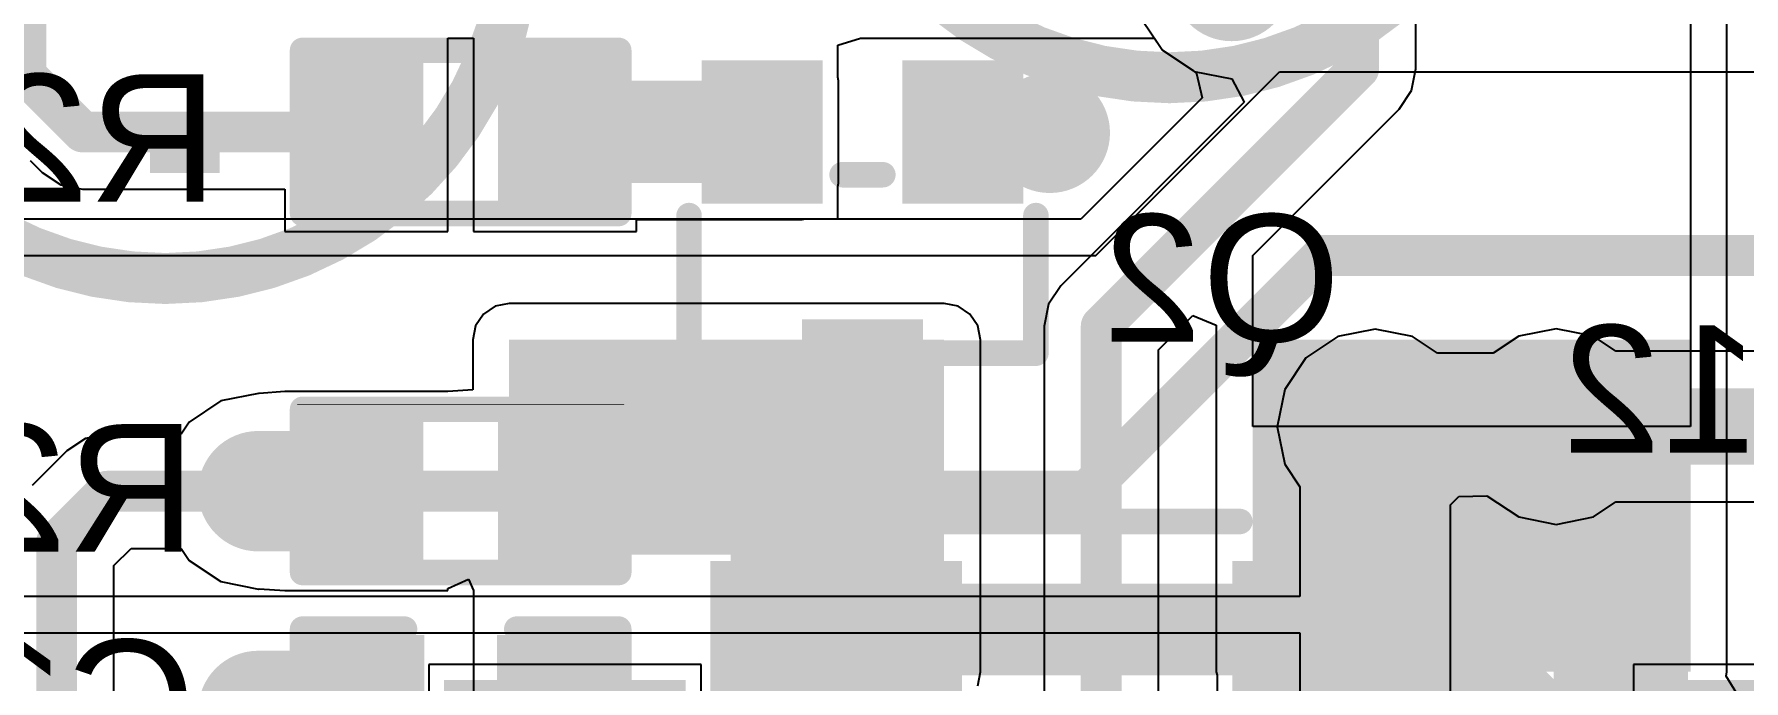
# Model space of a CAD drawing. Header units: inches. Extents: x -27 to 89, y -7 to 71.
# Drawn here: x -1.15 to 7.36, y 11.25 to 14.47 of the extents above; entities that cross this region are included whole.
import ezdxf

# ---------------------------------------------------------------- set-up
doc = ezdxf.new("R2010")
doc.units = ezdxf.units.IN
for name, color, linetype in [('Bottom Layer', 5, 'Continuous'), ('Bottom Overlay', 54, 'Continuous'), ('Bottom Paste', 16, 'Continuous'), ('Bottom Solder', 6, 'Continuous'), ('Dimensions', 6, 'Continuous'), ('Top Layer', 1, 'Continuous'), ('Top Overlay', 2, 'Continuous'), ('Top Paste', 8, 'Continuous'), ('Top Solder', 216, 'Continuous'), ('Via Holes', 16, 'Continuous')]:
    doc.layers.add(name, color=color, linetype=linetype)
doc.styles.add('Arial', font='', dxfattribs={"height": 0.2})
doc.styles.get('Arial').set_extended_font_data('Arial')

# ---------------------------------------------------------------- blocks, each defined once
blk = doc.blocks.new('R___0402_B_15')
at = {"layer": 'Bottom Layer'}
for points in [[(-0.2413, 0.3175), (-0.2413, -0.3175), (-0.6985, -0.3175), (-0.6985, 0.3175)], [(0.6985, 0.3175), (0.6985, -0.3175), (0.2413, -0.3175), (0.2413, 0.3175)]]:
    blk.add_hatch(color=5, dxfattribs=at).paths.add_polyline_path(points)
at = {"layer": 'Bottom Paste'}
for points in [[(-0.2413, 0.3175), (-0.2413, -0.3175), (-0.6985, -0.3175), (-0.6985, 0.3175)], [(0.6985, 0.3175), (0.6985, -0.3175), (0.2413, -0.3175), (0.2413, 0.3175)]]:
    blk.add_hatch(color=16, dxfattribs=at).paths.add_polyline_path(points)
at = {"layer": 'Bottom Solder'}
for points in [[(-0.1863, 0.3725), (-0.1863, -0.3725), (-0.7535, -0.3725), (-0.7535, 0.3725)], [(0.7535, 0.3725), (0.7535, -0.3725), (0.1863, -0.3725), (0.1863, 0.3725)]]:
    blk.add_hatch(color=6, dxfattribs=at).paths.add_polyline_path(points)
at = {"layer": 'Bottom Overlay'}
for points in [[(0.7874, 0.4064, 0.127, 0.127, 0), (-0.7874, 0.4064, 0.127, 0.127, 0)], [(-0.7874, 0.4064, 0.127, 0.127, 0), (-0.7874, -0.4064, 0.127, 0.127, 0)], [(0.8128, 0.4318, 0.00323, 0.00323, 0), (-0.8128, 0.4318, 0.00323, 0.00323, 0)], [(0.7874, 0.4064, 0.127, 0.127, 0), (0.7874, -0.4064, 0.127, 0.127, 0)], [(0.7874, -0.4064, 0.127, 0.127, 0), (-0.7874, -0.4064, 0.127, 0.127, 0)]]:
    blk.add_lwpolyline(points, format="xyseb", dxfattribs=at)
for points in [[(-0.8191, 0.4064, 0.0635, 0.0635, 1), (-0.7556, 0.4064, 0.0635, 0.0635, 1)], [(-0.8191, 0.4064, 0.0635, 0.0635, 1), (-0.7556, 0.4064, 0.0635, 0.0635, 1)], [(-0.8136, 0.4318, 0.00161, 0.00161, 1), (-0.812, 0.4318, 0.00161, 0.00161, 1)], [(0.7556, 0.4064, 0.0635, 0.0635, 1), (0.8191, 0.4064, 0.0635, 0.0635, 1)], [(0.7556, 0.4064, 0.0635, 0.0635, 1), (0.8191, 0.4064, 0.0635, 0.0635, 1)], [(0.812, 0.4318, 0.00161, 0.00161, 1), (0.8136, 0.4318, 0.00161, 0.00161, 1)], [(-0.8191, -0.4064, 0.0635, 0.0635, 1), (-0.7556, -0.4064, 0.0635, 0.0635, 1)], [(-0.8191, -0.4064, 0.0635, 0.0635, 1), (-0.7556, -0.4064, 0.0635, 0.0635, 1)], [(0.7556, -0.4064, 0.0635, 0.0635, 1), (0.8191, -0.4064, 0.0635, 0.0635, 1)], [(0.7556, -0.4064, 0.0635, 0.0635, 1), (0.8191, -0.4064, 0.0635, 0.0635, 1)]]:
    blk.add_lwpolyline(points, format="xyseb", close=True, dxfattribs=at)
blk = doc.blocks.new('R___0402_B_16')
at = {"layer": 'Bottom Layer'}
for points in [[(-0.2413, 0.3175), (-0.2413, -0.3175), (-0.6985, -0.3175), (-0.6985, 0.3175)], [(0.6985, 0.3175), (0.6985, -0.3175), (0.2413, -0.3175), (0.2413, 0.3175)]]:
    blk.add_hatch(color=5, dxfattribs=at).paths.add_polyline_path(points)
at = {"layer": 'Bottom Paste'}
for points in [[(-0.2413, 0.3175), (-0.2413, -0.3175), (-0.6985, -0.3175), (-0.6985, 0.3175)], [(0.6985, 0.3175), (0.6985, -0.3175), (0.2413, -0.3175), (0.2413, 0.3175)]]:
    blk.add_hatch(color=16, dxfattribs=at).paths.add_polyline_path(points)
at = {"layer": 'Bottom Solder'}
for points in [[(-0.1863, 0.3725), (-0.1863, -0.3725), (-0.7535, -0.3725), (-0.7535, 0.3725)], [(0.7535, 0.3725), (0.7535, -0.3725), (0.1863, -0.3725), (0.1863, 0.3725)]]:
    blk.add_hatch(color=6, dxfattribs=at).paths.add_polyline_path(points)
at = {"layer": 'Bottom Overlay'}
for points in [[(-0.7874, 0.4064, 0.127, 0.127, 0), (0.7874, 0.4064, 0.127, 0.127, 0)], [(-0.7874, -0.4064, 0.127, 0.127, 0), (-0.7874, 0.4064, 0.127, 0.127, 0)], [(-0.8128, 0.4318, 0.00323, 0.00323, 0), (0.8128, 0.4318, 0.00323, 0.00323, 0)], [(0.7874, -0.4064, 0.127, 0.127, 0), (0.7874, 0.4064, 0.127, 0.127, 0)], [(-0.7874, -0.4064, 0.127, 0.127, 0), (0.7874, -0.4064, 0.127, 0.127, 0)]]:
    blk.add_lwpolyline(points, format="xyseb", dxfattribs=at)
for points in [[(-0.8191, 0.4064, 0.0635, 0.0635, 1), (-0.7556, 0.4064, 0.0635, 0.0635, 1)], [(-0.8191, 0.4064, 0.0635, 0.0635, 1), (-0.7556, 0.4064, 0.0635, 0.0635, 1)], [(-0.8136, 0.4318, 0.00161, 0.00161, 1), (-0.812, 0.4318, 0.00161, 0.00161, 1)], [(0.7556, 0.4064, 0.0635, 0.0635, 1), (0.8191, 0.4064, 0.0635, 0.0635, 1)], [(0.7556, 0.4064, 0.0635, 0.0635, 1), (0.8191, 0.4064, 0.0635, 0.0635, 1)], [(0.812, 0.4318, 0.00161, 0.00161, 1), (0.8136, 0.4318, 0.00161, 0.00161, 1)], [(-0.8191, -0.4064, 0.0635, 0.0635, 1), (-0.7556, -0.4064, 0.0635, 0.0635, 1)], [(-0.8191, -0.4064, 0.0635, 0.0635, 1), (-0.7556, -0.4064, 0.0635, 0.0635, 1)], [(0.7556, -0.4064, 0.0635, 0.0635, 1), (0.8191, -0.4064, 0.0635, 0.0635, 1)], [(0.7556, -0.4064, 0.0635, 0.0635, 1), (0.8191, -0.4064, 0.0635, 0.0635, 1)]]:
    blk.add_lwpolyline(points, format="xyseb", close=True, dxfattribs=at)
blk = doc.blocks.new('SOT_523_B_20')
at = {"layer": 'Bottom Layer'}
for points in [[(-0.7, 0.9), (-0.3, 0.9), (-0.3, 0.39), (-0.7, 0.39)], [(0.3, 0.9), (0.7, 0.9), (0.7, 0.39), (0.3, 0.39)], [(-0.2, -0.39), (0.2, -0.39), (0.2, -0.9), (-0.2, -0.9)]]:
    blk.add_hatch(color=5, dxfattribs=at).paths.add_polyline_path(points)
at = {"layer": 'Bottom Paste'}
for points in [[(-0.7, 0.9), (-0.3, 0.9), (-0.3, 0.39), (-0.7, 0.39)], [(0.3, 0.9), (0.7, 0.9), (0.7, 0.39), (0.3, 0.39)], [(-0.2, -0.39), (0.2, -0.39), (0.2, -0.9), (-0.2, -0.9)]]:
    blk.add_hatch(color=16, dxfattribs=at).paths.add_polyline_path(points)
at = {"layer": 'Bottom Solder'}
for points in [[(-0.8016, 1.0016), (-0.1984, 1.0016), (-0.1984, 0.2884), (-0.8016, 0.2884)], [(0.1984, 1.0016), (0.8016, 1.0016), (0.8016, 0.2884), (0.1984, 0.2884)], [(-0.3016, -0.2884), (0.3016, -0.2884), (0.3016, -1.0016), (-0.3016, -1.0016)]]:
    blk.add_hatch(color=6, dxfattribs=at).paths.add_polyline_path(points)
at = {"layer": 'Bottom Overlay'}
for points in [[(-0.9652, 0.762, 0.127, 0.127, 0), (-0.8382, 0.635, 0.127, 0.127, 0)], [(-0.9652, 0.508, 0.127, 0.127, 0), (-0.9652, 0.762, 0.127, 0.127, 0)], [(-0.9652, 0.508, 0.127, 0.127, 0), (-0.8382, 0.635, 0.127, 0.127, 0)], [(-0.1016, 0.4318, 0.127, 0.127, 0), (0.1016, 0.4318, 0.127, 0.127, 0)], [(-0.8636, -0.4572, 0.127, 0.127, 0), (-0.8636, 0.2286, 0.127, 0.127, 0)], [(0.8636, -0.4572, 0.127, 0.127, 0), (0.8636, 0.2286, 0.127, 0.127, 0)], [(-0.8636, -0.4572, 0.127, 0.127, 0), (-0.3556, -0.4572, 0.127, 0.127, 0)], [(0.3556, -0.4572, 0.127, 0.127, 0), (0.8636, -0.4572, 0.127, 0.127, 0)]]:
    blk.add_lwpolyline(points, format="xyseb", dxfattribs=at)
for points in [[(-0.997, 0.762, 0.0635, 0.0635, 1), (-0.9334, 0.762, 0.0635, 0.0635, 1)], [(-0.997, 0.762, 0.0635, 0.0635, 1), (-0.9334, 0.762, 0.0635, 0.0635, 1)], [(-0.87, 0.635, 0.0635, 0.0635, 1), (-0.8065, 0.635, 0.0635, 0.0635, 1)], [(-0.87, 0.635, 0.0635, 0.0635, 1), (-0.8065, 0.635, 0.0635, 0.0635, 1)], [(-0.997, 0.508, 0.0635, 0.0635, 1), (-0.9334, 0.508, 0.0635, 0.0635, 1)], [(-0.997, 0.508, 0.0635, 0.0635, 1), (-0.9334, 0.508, 0.0635, 0.0635, 1)], [(-0.1333, 0.4318, 0.0635, 0.0635, 1), (-0.0698, 0.4318, 0.0635, 0.0635, 1)], [(0.0698, 0.4318, 0.0635, 0.0635, 1), (0.1333, 0.4318, 0.0635, 0.0635, 1)], [(-0.8953, 0.2286, 0.0635, 0.0635, 1), (-0.8318, 0.2286, 0.0635, 0.0635, 1)], [(0.8318, 0.2286, 0.0635, 0.0635, 1), (0.8953, 0.2286, 0.0635, 0.0635, 1)], [(-0.8953, -0.4572, 0.0635, 0.0635, 1), (-0.8318, -0.4572, 0.0635, 0.0635, 1)], [(-0.8953, -0.4572, 0.0635, 0.0635, 1), (-0.8318, -0.4572, 0.0635, 0.0635, 1)], [(-0.3873, -0.4572, 0.0635, 0.0635, 1), (-0.3238, -0.4572, 0.0635, 0.0635, 1)], [(0.3238, -0.4572, 0.0635, 0.0635, 1), (0.3873, -0.4572, 0.0635, 0.0635, 1)], [(0.8318, -0.4572, 0.0635, 0.0635, 1), (0.8953, -0.4572, 0.0635, 0.0635, 1)], [(0.8318, -0.4572, 0.0635, 0.0635, 1), (0.8953, -0.4572, 0.0635, 0.0635, 1)]]:
    blk.add_lwpolyline(points, format="xyseb", close=True, dxfattribs=at)
blk = doc.blocks.new('C___0402_B_23')
at = {"layer": 'Bottom Layer'}
for points in [[(-0.2413, 0.3175), (-0.2413, -0.3175), (-0.6985, -0.3175), (-0.6985, 0.3175)], [(0.6985, 0.3175), (0.6985, -0.3175), (0.2413, -0.3175), (0.2413, 0.3175)]]:
    blk.add_hatch(color=5, dxfattribs=at).paths.add_polyline_path(points)
at = {"layer": 'Bottom Paste'}
for points in [[(-0.2413, 0.3175), (-0.2413, -0.3175), (-0.6985, -0.3175), (-0.6985, 0.3175)], [(0.6985, 0.3175), (0.6985, -0.3175), (0.2413, -0.3175), (0.2413, 0.3175)]]:
    blk.add_hatch(color=16, dxfattribs=at).paths.add_polyline_path(points)
at = {"layer": 'Bottom Solder'}
for points in [[(-0.1813, 0.3775), (-0.1813, -0.3775), (-0.7585, -0.3775), (-0.7585, 0.3775)], [(0.7585, 0.3775), (0.7585, -0.3775), (0.1813, -0.3775), (0.1813, 0.3775)]]:
    blk.add_hatch(color=6, dxfattribs=at).paths.add_polyline_path(points)
at = {"layer": 'Bottom Overlay'}
for points in [[(-0.7874, 0.4064, 0.127, 0.127, 0), (-0.2794, 0.4064, 0.127, 0.127, 0)], [(-0.7874, -0.4064, 0.127, 0.127, 0), (-0.7874, 0.4064, 0.127, 0.127, 0)], [(0.2794, 0.4064, 0.127, 0.127, 0), (0.7874, 0.4064, 0.127, 0.127, 0)], [(0.7874, -0.4064, 0.127, 0.127, 0), (0.7874, 0.4064, 0.127, 0.127, 0)], [(-0.7874, -0.4064, 0.127, 0.127, 0), (-0.2794, -0.4064, 0.127, 0.127, 0)], [(0.2794, -0.4064, 0.127, 0.127, 0), (0.7874, -0.4064, 0.127, 0.127, 0)]]:
    blk.add_lwpolyline(points, format="xyseb", dxfattribs=at)
for points in [[(-0.8191, 0.4064, 0.0635, 0.0635, 1), (-0.7556, 0.4064, 0.0635, 0.0635, 1)], [(-0.8191, 0.4064, 0.0635, 0.0635, 1), (-0.7556, 0.4064, 0.0635, 0.0635, 1)], [(-0.3111, 0.4064, 0.0635, 0.0635, 1), (-0.2477, 0.4064, 0.0635, 0.0635, 1)], [(0.2477, 0.4064, 0.0635, 0.0635, 1), (0.3111, 0.4064, 0.0635, 0.0635, 1)], [(0.7556, 0.4064, 0.0635, 0.0635, 1), (0.8191, 0.4064, 0.0635, 0.0635, 1)], [(0.7556, 0.4064, 0.0635, 0.0635, 1), (0.8191, 0.4064, 0.0635, 0.0635, 1)], [(-0.8191, -0.4064, 0.0635, 0.0635, 1), (-0.7556, -0.4064, 0.0635, 0.0635, 1)], [(-0.8191, -0.4064, 0.0635, 0.0635, 1), (-0.7556, -0.4064, 0.0635, 0.0635, 1)], [(-0.3111, -0.4064, 0.0635, 0.0635, 1), (-0.2477, -0.4064, 0.0635, 0.0635, 1)], [(0.2477, -0.4064, 0.0635, 0.0635, 1), (0.3111, -0.4064, 0.0635, 0.0635, 1)], [(0.7556, -0.4064, 0.0635, 0.0635, 1), (0.8191, -0.4064, 0.0635, 0.0635, 1)], [(0.7556, -0.4064, 0.0635, 0.0635, 1), (0.8191, -0.4064, 0.0635, 0.0635, 1)]]:
    blk.add_lwpolyline(points, format="xyseb", close=True, dxfattribs=at)
blk = doc.blocks.new('C___0402_B_25')
at = {"layer": 'Bottom Layer'}
for points in [[(-0.2413, 0.3175), (-0.2413, -0.3175), (-0.6985, -0.3175), (-0.6985, 0.3175)], [(0.6985, 0.3175), (0.6985, -0.3175), (0.2413, -0.3175), (0.2413, 0.3175)]]:
    blk.add_hatch(color=5, dxfattribs=at).paths.add_polyline_path(points)
at = {"layer": 'Bottom Paste'}
for points in [[(-0.2413, 0.3175), (-0.2413, -0.3175), (-0.6985, -0.3175), (-0.6985, 0.3175)], [(0.6985, 0.3175), (0.6985, -0.3175), (0.2413, -0.3175), (0.2413, 0.3175)]]:
    blk.add_hatch(color=16, dxfattribs=at).paths.add_polyline_path(points)
at = {"layer": 'Bottom Solder'}
for points in [[(-0.1813, 0.3775), (-0.1813, -0.3775), (-0.7585, -0.3775), (-0.7585, 0.3775)], [(0.7585, 0.3775), (0.7585, -0.3775), (0.1813, -0.3775), (0.1813, 0.3775)]]:
    blk.add_hatch(color=6, dxfattribs=at).paths.add_polyline_path(points)
at = {"layer": 'Bottom Overlay'}
for points in [[(-0.2794, 0.4064, 0.127, 0.127, 0), (-0.7874, 0.4064, 0.127, 0.127, 0)], [(-0.7874, 0.4064, 0.127, 0.127, 0), (-0.7874, -0.4064, 0.127, 0.127, 0)], [(0.7874, 0.4064, 0.127, 0.127, 0), (0.2794, 0.4064, 0.127, 0.127, 0)], [(0.7874, 0.4064, 0.127, 0.127, 0), (0.7874, -0.4064, 0.127, 0.127, 0)], [(-0.2794, -0.4064, 0.127, 0.127, 0), (-0.7874, -0.4064, 0.127, 0.127, 0)], [(0.7874, -0.4064, 0.127, 0.127, 0), (0.2794, -0.4064, 0.127, 0.127, 0)]]:
    blk.add_lwpolyline(points, format="xyseb", dxfattribs=at)
for points in [[(-0.8191, 0.4064, 0.0635, 0.0635, 1), (-0.7556, 0.4064, 0.0635, 0.0635, 1)], [(-0.8191, 0.4064, 0.0635, 0.0635, 1), (-0.7556, 0.4064, 0.0635, 0.0635, 1)], [(-0.3111, 0.4064, 0.0635, 0.0635, 1), (-0.2477, 0.4064, 0.0635, 0.0635, 1)], [(0.2477, 0.4064, 0.0635, 0.0635, 1), (0.3111, 0.4064, 0.0635, 0.0635, 1)], [(0.7556, 0.4064, 0.0635, 0.0635, 1), (0.8191, 0.4064, 0.0635, 0.0635, 1)], [(0.7556, 0.4064, 0.0635, 0.0635, 1), (0.8191, 0.4064, 0.0635, 0.0635, 1)], [(-0.8191, -0.4064, 0.0635, 0.0635, 1), (-0.7556, -0.4064, 0.0635, 0.0635, 1)], [(-0.8191, -0.4064, 0.0635, 0.0635, 1), (-0.7556, -0.4064, 0.0635, 0.0635, 1)], [(-0.3111, -0.4064, 0.0635, 0.0635, 1), (-0.2477, -0.4064, 0.0635, 0.0635, 1)], [(0.2477, -0.4064, 0.0635, 0.0635, 1), (0.3111, -0.4064, 0.0635, 0.0635, 1)], [(0.7556, -0.4064, 0.0635, 0.0635, 1), (0.8191, -0.4064, 0.0635, 0.0635, 1)], [(0.7556, -0.4064, 0.0635, 0.0635, 1), (0.8191, -0.4064, 0.0635, 0.0635, 1)]]:
    blk.add_lwpolyline(points, format="xyseb", close=True, dxfattribs=at)
blk = doc.blocks.new('TC_0522C_1_7_260G__28')
at = {"layer": 'Top Layer'}
for points in [[(-3.5, 2.15), (-2.5, 2.15), (-2.5, 1.55), (-3.5, 1.55)], [(2.5, 2.15), (3.5, 2.15), (3.5, 1.55), (2.5, 1.55)], [(-3.5, -1.55), (-2.5, -1.55), (-2.5, -2.15), (-3.5, -2.15)], [(2.5, -1.55), (3.5, -1.55), (3.5, -2.15), (2.5, -2.15)]]:
    blk.add_hatch(color=1, dxfattribs=at).paths.add_polyline_path(points)
at = {"layer": 'Top Paste'}
for points in [[(-3.5, 2.15), (-2.5, 2.15), (-2.5, 1.55), (-3.5, 1.55)], [(2.5, 2.15), (3.5, 2.15), (3.5, 1.55), (2.5, 1.55)], [(-3.5, -1.55), (-2.5, -1.55), (-2.5, -2.15), (-3.5, -2.15)], [(2.5, -1.55), (3.5, -1.55), (3.5, -2.15), (2.5, -2.15)]]:
    blk.add_hatch(color=8, dxfattribs=at).paths.add_polyline_path(points)
at = {"layer": 'Top Solder'}
for points in [[(-3.6016, 2.2516), (-2.3984, 2.2516), (-2.3984, 1.4484), (-3.6016, 1.4484)], [(2.3984, 2.2516), (3.6016, 2.2516), (3.6016, 1.4484), (2.3984, 1.4484)], [(-3.6016, -1.4484), (-2.3984, -1.4484), (-2.3984, -2.2516), (-3.6016, -2.2516)], [(2.3984, -1.4484), (3.6016, -1.4484), (3.6016, -2.2516), (2.3984, -2.2516)]]:
    blk.add_hatch(color=216, dxfattribs=at).paths.add_polyline_path(points)
at = {"layer": 'Top Overlay'}
for points in [[(-1.4224, 2.667, 0.127, 0.127, 0), (-1.8796, 2.2098, 0.127, 0.127, 0)], [(1.4224, 2.667, 0.127, 0.127, 0), (-1.4224, 2.667, 0.127, 0.127, 0)], [(1.8796, 2.2098, 0.127, 0.127, 0), (1.4224, 2.667, 0.127, 0.127, 0)], [(-3.0226, 2.3368, 0.127, 0.127, 0), (-3.1496, 2.4638, 0.127, 0.127, 0)], [(-2.8956, 2.4638, 0.127, 0.127, 0), (-3.1496, 2.4638, 0.127, 0.127, 0)], [(-2.8956, 2.4638, 0.127, 0.127, 0), (-3.0226, 2.3368, 0.127, 0.127, 0)], [(-2.7178, -1.3716, 0.127, 0.127, 0), (-2.7178, 1.397, 0.127, 0.127, 0)], [(2.7178, 1.4224, 0.127, 0.127, 0), (2.7178, -1.3716, 0.127, 0.127, 0)], [(-1.4224, -2.667, 0.127, 0.127, 0), (-1.8796, -2.2098, 0.127, 0.127, 0)], [(1.8796, -2.2098, 0.127, 0.127, 0), (1.4224, -2.667, 0.127, 0.127, 0)], [(1.4224, -2.667, 0.127, 0.127, 0), (-1.4224, -2.667, 0.127, 0.127, 0)]]:
    blk.add_lwpolyline(points, format="xyseb", dxfattribs=at)
for points in [[(-1.4542, 2.667, 0.0635, 0.0635, 1), (-1.3906, 2.667, 0.0635, 0.0635, 1)], [(-1.4541, 2.667, 0.0635, 0.0635, 1), (-1.3906, 2.667, 0.0635, 0.0635, 1)], [(1.3906, 2.667, 0.0635, 0.0635, 1), (1.4542, 2.667, 0.0635, 0.0635, 1)], [(1.3906, 2.667, 0.0635, 0.0635, 1), (1.4542, 2.667, 0.0635, 0.0635, 1)], [(-3.1814, 2.4638, 0.0635, 0.0635, 1), (-3.1178, 2.4638, 0.0635, 0.0635, 1)], [(-3.1814, 2.4638, 0.0635, 0.0635, 1), (-3.1178, 2.4638, 0.0635, 0.0635, 1)], [(-2.9274, 2.4638, 0.0635, 0.0635, 1), (-2.8638, 2.4638, 0.0635, 0.0635, 1)], [(-2.9274, 2.4638, 0.0635, 0.0635, 1), (-2.8638, 2.4638, 0.0635, 0.0635, 1)], [(-3.0543, 2.3368, 0.0635, 0.0635, 1), (-2.9909, 2.3368, 0.0635, 0.0635, 1)], [(-3.0543, 2.3368, 0.0635, 0.0635, 1), (-2.9909, 2.3368, 0.0635, 0.0635, 1)], [(-1.9113, 2.2098, 0.0635, 0.0635, 1), (-1.8478, 2.2098, 0.0635, 0.0635, 1)], [(1.8478, 2.2098, 0.0635, 0.0635, 1), (1.9114, 2.2098, 0.0635, 0.0635, 1)], [(-2.7496, 1.397, 0.0635, 0.0635, 1), (-2.686, 1.397, 0.0635, 0.0635, 1)], [(2.686, 1.4224, 0.0635, 0.0635, 1), (2.7496, 1.4224, 0.0635, 0.0635, 1)], [(-2.7495, -1.3716, 0.0635, 0.0635, 1), (-2.686, -1.3716, 0.0635, 0.0635, 1)], [(2.686, -1.3716, 0.0635, 0.0635, 1), (2.7496, -1.3716, 0.0635, 0.0635, 1)], [(-1.9113, -2.2098, 0.0635, 0.0635, 1), (-1.8478, -2.2098, 0.0635, 0.0635, 1)], [(1.8478, -2.2098, 0.0635, 0.0635, 1), (1.9114, -2.2098, 0.0635, 0.0635, 1)], [(-1.4542, -2.667, 0.0635, 0.0635, 1), (-1.3906, -2.667, 0.0635, 0.0635, 1)], [(-1.4541, -2.667, 0.0635, 0.0635, 1), (-1.3906, -2.667, 0.0635, 0.0635, 1)], [(1.3906, -2.667, 0.0635, 0.0635, 1), (1.4542, -2.667, 0.0635, 0.0635, 1)], [(1.3906, -2.667, 0.0635, 0.0635, 1), (1.4542, -2.667, 0.0635, 0.0635, 1)]]:
    blk.add_lwpolyline(points, format="xyseb", close=True, dxfattribs=at)
blk = doc.blocks.new('TSOT_23_8_B_33')
at = {"layer": 'Bottom Layer'}
for points in [[(-0.775, 0.75), (-1.825, 0.75), (-1.825, 1.2), (-0.775, 1.2)], [(1.825, 0.75), (0.775, 0.75), (0.775, 1.2), (1.825, 1.2)], [(-0.775, 0.1), (-1.825, 0.1), (-1.825, 0.55), (-0.775, 0.55)], [(1.825, 0.1), (0.775, 0.1), (0.775, 0.55), (1.825, 0.55)], [(-0.775, -0.55), (-1.825, -0.55), (-1.825, -0.1), (-0.775, -0.1)], [(1.825, -0.55), (0.775, -0.55), (0.775, -0.1), (1.825, -0.1)], [(-0.775, -1.2), (-1.825, -1.2), (-1.825, -0.75), (-0.775, -0.75)], [(1.825, -1.2), (0.775, -1.2), (0.775, -0.75), (1.825, -0.75)]]:
    blk.add_hatch(color=5, dxfattribs=at).paths.add_polyline_path(points)
at = {"layer": 'Bottom Paste'}
for points in [[(-0.775, 0.75), (-1.825, 0.75), (-1.825, 1.2), (-0.775, 1.2)], [(1.825, 0.75), (0.775, 0.75), (0.775, 1.2), (1.825, 1.2)], [(-0.775, 0.1), (-1.825, 0.1), (-1.825, 0.55), (-0.775, 0.55)], [(1.825, 0.1), (0.775, 0.1), (0.775, 0.55), (1.825, 0.55)], [(-0.775, -0.55), (-1.825, -0.55), (-1.825, -0.1), (-0.775, -0.1)], [(1.825, -0.55), (0.775, -0.55), (0.775, -0.1), (1.825, -0.1)], [(-0.775, -1.2), (-1.825, -1.2), (-1.825, -0.75), (-0.775, -0.75)], [(1.825, -1.2), (0.775, -1.2), (0.775, -0.75), (1.825, -0.75)]]:
    blk.add_hatch(color=16, dxfattribs=at).paths.add_polyline_path(points)
at = {"layer": 'Bottom Solder'}
for points in [[(-0.6734, 0.6484), (-1.9266, 0.6484), (-1.9266, 1.3016), (-0.6734, 1.3016)], [(1.9266, 0.6484), (0.6734, 0.6484), (0.6734, 1.3016), (1.9266, 1.3016)], [(-0.6734, -0.0016), (-1.9266, -0.0016), (-1.9266, 0.6516), (-0.6734, 0.6516)], [(1.9266, -0.0016), (0.6734, -0.0016), (0.6734, 0.6516), (1.9266, 0.6516)], [(-0.6734, -0.6516), (-1.9266, -0.6516), (-1.9266, 0.0016), (-0.6734, 0.0016)], [(1.9266, -0.6516), (0.6734, -0.6516), (0.6734, 0.0016), (1.9266, 0.0016)], [(-0.6734, -1.3016), (-1.9266, -1.3016), (-1.9266, -0.6484), (-0.6734, -0.6484)], [(1.9266, -1.3016), (0.6734, -1.3016), (0.6734, -0.6484), (1.9266, -0.6484)]]:
    blk.add_hatch(color=6, dxfattribs=at).paths.add_polyline_path(points)
at = {"layer": 'Bottom Overlay'}
for points in [[(0.762, 1.4986, 0.127, 0.127, 0), (-0.7112, 1.4986, 0.127, 0.127, 0)], [(0.5842, 1.4986, 0.127, 0.127, 0), (-0.6096, 1.4986, 0.127, 0.127, 0)], [(-2.1082, -0.8636, 0.127, 0.127, 0), (-2.1082, -1.1176, 0.127, 0.127, 0)], [(-1.9812, -0.9906, 0.127, 0.127, 0), (-2.1082, -0.8636, 0.127, 0.127, 0)], [(-1.9812, -0.9906, 0.127, 0.127, 0), (-2.1082, -1.1176, 0.127, 0.127, 0)], [(0.762, -1.4986, 0.127, 0.127, 0), (-0.7112, -1.4986, 0.127, 0.127, 0)]]:
    blk.add_lwpolyline(points, format="xyseb", dxfattribs=at)
for points in [[(-0.7429, 1.4986, 0.0635, 0.0635, 1), (-0.6794, 1.4986, 0.0635, 0.0635, 1)], [(-0.6413, 1.4986, 0.0635, 0.0635, 1), (-0.5778, 1.4986, 0.0635, 0.0635, 1)], [(0.5524, 1.4986, 0.0635, 0.0635, 1), (0.6159, 1.4986, 0.0635, 0.0635, 1)], [(0.7302, 1.4986, 0.0635, 0.0635, 1), (0.7937, 1.4986, 0.0635, 0.0635, 1)], [(-2.1399, -0.8636, 0.0635, 0.0635, 1), (-2.0764, -0.8636, 0.0635, 0.0635, 1)], [(-2.1399, -0.8636, 0.0635, 0.0635, 1), (-2.0764, -0.8636, 0.0635, 0.0635, 1)], [(-2.013, -0.9906, 0.0635, 0.0635, 1), (-1.9494, -0.9906, 0.0635, 0.0635, 1)], [(-2.013, -0.9906, 0.0635, 0.0635, 1), (-1.9494, -0.9906, 0.0635, 0.0635, 1)], [(-2.1399, -1.1176, 0.0635, 0.0635, 1), (-2.0764, -1.1176, 0.0635, 0.0635, 1)], [(-2.1399, -1.1176, 0.0635, 0.0635, 1), (-2.0764, -1.1176, 0.0635, 0.0635, 1)], [(-0.7429, -1.4986, 0.0635, 0.0635, 1), (-0.6794, -1.4986, 0.0635, 0.0635, 1)], [(0.7302, -1.4986, 0.0635, 0.0635, 1), (0.7937, -1.4986, 0.0635, 0.0635, 1)]]:
    blk.add_lwpolyline(points, format="xyseb", close=True, dxfattribs=at)

msp = doc.modelspace()

# ---------------------------------------------------------------- hatches: boundary and pattern name
at = {"layer": 'Bottom Layer'}
h = msp.add_hatch(color=5, dxfattribs=at)
edge = h.paths.add_edge_path()
edge.add_arc((4.8105, 14.732), 0.3, 0, 360)
for points in [[(1.4407, 13.725), (2.6718, 13.725), (2.6718, 14.235), (1.4407, 14.235)], [(3.2718, 13.725), (3.9045, 13.725), (3.9045, 14.235), (3.2718, 14.235)], [(1.2121, 11.8745), (3.3782, 11.8745), (3.3782, 12.945), (1.2121, 12.945)], [(2.3152, 11.291), (3.3782, 11.291), (3.3782, 12.945), (2.3152, 12.945)], [(4.9152, 11.291), (7.0955, 11.291), (7.0955, 12.945), (4.9152, 12.945)], [(0.5009, 12.4906), (-0.0367, 12.4906), (-0.0367, 11.8905), (0.5009, 11.8905)], [(0.5009, 11.3959), (-0.0367, 11.3959), (-0.0367, 10.7958), (0.5009, 10.7958)]]:
    msp.add_hatch(color=5, dxfattribs=at).paths.add_polyline_path(points)
h = msp.add_hatch(color=5, dxfattribs=at)
edge = h.paths.add_edge_path()
edge.add_arc((3.9045, 13.9758), 0.3, 0, 360)
h = msp.add_hatch(color=5, dxfattribs=at)
edge = h.paths.add_edge_path()
edge.add_arc((5.5249, 12.5109), 0.3, 0, 360)
h = msp.add_hatch(color=5, dxfattribs=at)
edge = h.paths.add_edge_path()
edge.add_arc((6.4262, 12.5124), 0.3, 0, 360)
h = msp.add_hatch(color=5, dxfattribs=at)
edge = h.paths.add_edge_path()
edge.add_arc((-0.0367, 12.1906), 0.3, 0, 360)
h = msp.add_hatch(color=5, dxfattribs=at)
edge = h.paths.add_edge_path()
edge.add_arc((-0.0367, 11.0959), 0.3, 0, 360)
at = {"layer": 'Top Layer'}
h = msp.add_hatch(color=1, dxfattribs=at)
edge = h.paths.add_edge_path()
edge.add_arc((4.8105, 14.732), 0.3, 0, 360)
h = msp.add_hatch(color=1, dxfattribs=at)
edge = h.paths.add_edge_path()
edge.add_arc((3.9045, 13.9758), 0.3, 0, 360)
h = msp.add_hatch(color=1, dxfattribs=at)
edge = h.paths.add_edge_path()
edge.add_arc((5.5249, 12.5109), 0.3, 0, 360)
h = msp.add_hatch(color=1, dxfattribs=at)
edge = h.paths.add_edge_path()
edge.add_arc((6.4262, 12.5124), 0.3, 0, 360)
h = msp.add_hatch(color=1, dxfattribs=at)
edge = h.paths.add_edge_path()
edge.add_arc((-0.0367, 12.1906), 0.3, 0, 360)
h = msp.add_hatch(color=1, dxfattribs=at)
edge = h.paths.add_edge_path()
edge.add_arc((-0.0367, 11.0959), 0.3, 0, 360)
at = {"layer": 'Via Holes'}
h = msp.add_hatch(color=7, dxfattribs=at)
edge = h.paths.add_edge_path()
edge.add_arc((3.9045, 13.9758), 0.15, 0, 360)
h = msp.add_hatch(color=7, dxfattribs=at)
edge = h.paths.add_edge_path()
edge.add_arc((5.5249, 12.5109), 0.15, 0, 360)
h = msp.add_hatch(color=7, dxfattribs=at)
edge = h.paths.add_edge_path()
edge.add_arc((6.4262, 12.5124), 0.15, 0, 360)
h = msp.add_hatch(color=7, dxfattribs=at)
edge = h.paths.add_edge_path()
edge.add_arc((-0.0367, 12.1906), 0.15, 0, 360)

# ---------------------------------------------------------------- linework, layer by layer
at = {"layer": 'Bottom Layer'}
for p, q in [((5.7279, 14.295), (5.7279, 21.6884)), ((7.0955, 17.3348), (7.0955, 12.5124)), ((7.2768, 12.945), (7.2768, 17.3348)), ((0.9073, 13.4847), (0.9073, 14.4471)), ((0.9073, 14.4471), (1.0343, 14.4471)), ((1.0343, 14.4471), (1.0343, 13.4847)), ((2.8496, 14.4128), (2.9624, 14.4471)), ((2.8496, 14.2525), (2.8496, 14.4128)), ((2.9624, 14.4471), (4.4262, 14.4471)), ((4.4262, 14.4471), (4.466, 14.3875)), ((4.466, 14.3875), (4.6241, 14.2819)), ((2.8531, 14.235), (2.8496, 14.2525)), ((2.8531, 13.725), (2.8531, 14.235)), ((4.6241, 14.2819), (4.8105, 14.2448)), ((4.8105, 14.2448), (4.8729, 14.1278)), ((5.7062, 14.186), (5.7279, 14.295)), ((5.7279, 14.295), (5.7279, 14.295)), ((5.6445, 14.0936), (5.7062, 14.186)), ((4.8729, 14.1278), (3.9592, 13.2141)), ((4.9152, 13.3643), (5.6445, 14.0936)), ((5.6445, 14.0936), (5.6445, 14.0936)), ((-1.1726, 13.8377), (-1.1135, 13.7786)), ((-1.1135, 13.7786), (-1.1135, 13.7786)), ((-1.1135, 13.7786), (-1.021, 13.7168)), ((-1.021, 13.7168), (-0.912, 13.6951)), ((2.8496, 13.7075), (2.8531, 13.725)), ((2.8496, 13.5472), (2.8496, 13.7075)), ((-0.912, 13.6951), (0.0945, 13.6951)), ((0.0945, 13.6951), (0.0945, 13.4847)), ((1.8471, 13.4847), (1.8471, 13.5437)), ((1.8471, 13.5437), (2.6718, 13.5437)), ((2.6718, 13.5437), (2.6893, 13.5472)), ((2.6893, 13.5472), (2.8496, 13.5472)), ((0.0945, 13.4847), (0.9073, 13.4847)), ((1.0343, 13.4847), (1.8471, 13.4847)), ((4.9152, 12.5124), (4.9152, 13.3643)), ((3.9592, 13.2141), (3.8975, 13.1217)), ((1.1427, 13.1125), (1.0839, 13.0732)), ((1.2121, 13.1263), (1.1427, 13.1125)), ((3.3782, 13.1263), (1.2121, 13.1263)), ((3.4476, 13.1125), (3.3782, 13.1263)), ((3.5064, 13.0732), (3.4476, 13.1125)), ((3.8975, 13.1217), (3.8758, 13.0127)), ((1.0839, 13.0732), (1.0446, 13.0144)), ((3.5457, 13.0144), (3.5064, 13.0732)), ((4.4455, 12.8947), (4.6166, 13.0657)), ((4.6166, 13.0657), (4.7339, 13.0171)), ((1.0446, 13.0144), (1.0308, 12.945)), ((1.0308, 12.945), (1.0308, 12.6957)), ((3.5595, 12.945), (3.5457, 13.0144)), ((3.5595, 11.291), (3.5595, 12.945)), ((3.8758, 13.0127), (3.8758, 13.0127)), ((3.8758, 13.0127), (3.8758, 10.8229)), ((4.7339, 13.0171), (4.7339, 12.5124)), ((7.2768, 11.291), (7.2768, 12.945)), ((4.4455, 10.7049), (4.4455, 12.8947)), ((0.0945, 12.6873), (-0.0325, 12.6769)), ((0.9073, 12.6873), (0.0945, 12.6873)), ((0.0945, 12.6873), (0.0945, 12.6873)), ((1.0308, 12.6957), (0.9073, 12.6873)), ((0.9073, 12.6873), (0.9073, 12.6873)), ((-0.2232, 12.6406), (-0.3812, 12.535)), ((-0.0367, 12.6777), (-0.2232, 12.6406)), ((-0.0325, 12.6769), (-0.0367, 12.6777)), ((-0.3812, 12.535), (-0.421, 12.4754)), ((-0.8979, 12.4538), (-0.9903, 12.392)), ((-0.7888, 12.4754), (-0.8979, 12.4538)), ((-0.421, 12.4754), (-0.7888, 12.4754)), ((4.7339, 12.5124), (4.7339, 11.291)), ((7.0955, 12.5124), (4.9152, 12.5124)), ((-0.9903, 12.392), (-1.1629, 12.2193)), ((-0.9903, 12.392), (-0.9903, 12.392)), ((-0.7565, 11.82), (-0.6708, 11.9057)), ((-0.6708, 11.9057), (-0.421, 11.9057)), ((-0.421, 11.9057), (-0.3812, 11.8461)), ((-0.3812, 11.8461), (-0.2232, 11.7405)), ((-0.7565, 9.3227), (-0.7565, 11.82)), ((0.9073, 11.7061), (1.0105, 11.7519)), ((1.0105, 11.7519), (1.0343, 11.6967)), ((-0.2232, 11.7405), (-0.0367, 11.7034)), ((-0.0367, 11.7034), (-0.0325, 11.7042)), ((-0.0325, 11.7042), (0.0945, 11.6967)), ((0.0945, 11.6967), (0.0945, 11.6967)), ((0.0945, 11.6967), (0.9073, 11.6967)), ((0.9073, 11.6967), (0.9073, 11.7061)), ((1.0343, 11.6967), (1.0343, 11.5926)), ((1.0343, 11.5926), (1.0343, 11.5926)), ((1.0343, 11.5926), (1.0343, 11.1085)), ((3.5457, 11.2216), (3.5595, 11.291)), ((4.7339, 11.291), (4.7374, 11.2735)), ((4.7374, 11.2735), (4.7374, 10.4585)), ((7.2725, 11.2694), (7.2768, 11.291)), ((7.3399, 11.1606), (7.2725, 11.2694))]:
    msp.add_line(p, q, dxfattribs=at)
for points in [[(-1.1938, 14.2618, 0.2032, 0.2032, 0), (-1.1938, 23.4388, 0.2032, 0.2032, 0)], [(5.443, 14.295, 0.2032, 0.2032, 0), (5.443, 21.8064, 0.2032, 0.2032, 0)], [(4.1607, 13.0127, 0.2032, 0.2032, 0), (5.443, 14.295, 0.2032, 0.2032, 0)], [(-1.1938, 14.2618, 0.2032, 0.2032, 0), (-0.912, 13.98, 0.2032, 0.2032, 0)], [(-0.912, 13.98, 0.2032, 0.2032, 0), (0.5009, 13.98, 0.2032, 0.2032, 0)], [(4.1607, 10.7049, 0.2032, 0.2032, 0), (4.1607, 13.0127, 0.2032, 0.2032, 0)], [(5.858, 12.2291, 0.254, 0.254, 0), (5.9691, 12.118, 0.254, 0.254, 0)], [(-1.0414, 11.938, 0.2032, 0.2032, 0), (-0.7888, 12.1906, 0.2032, 0.2032, 0)], [(-0.7888, 12.1906, 0.2032, 0.2032, 0), (-0.0367, 12.1906, 0.2032, 0.2032, 0)], [(-1.0414, 9.2047, 0.2032, 0.2032, 0), (-1.0414, 11.938, 0.2032, 0.2032, 0)]]:
    msp.add_lwpolyline(points, format="xyseb", dxfattribs=at)
for points in [[(5.3922, 14.295, 0.1016, 0.1016, 1), (5.4938, 14.295, 0.1016, 0.1016, 1)], [(5.3922, 14.295, 0.1016, 0.1016, 1), (5.4938, 14.295, 0.1016, 0.1016, 1)], [(-1.2446, 14.2618, 0.1016, 0.1016, 1), (-1.143, 14.2618, 0.1016, 0.1016, 1)], [(-1.2446, 14.2618, 0.1016, 0.1016, 1), (-1.143, 14.2618, 0.1016, 0.1016, 1)], [(-0.9628, 13.98, 0.1016, 0.1016, 1), (-0.8612, 13.98, 0.1016, 0.1016, 1)], [(-0.9628, 13.98, 0.1016, 0.1016, 1), (-0.8612, 13.98, 0.1016, 0.1016, 1)], [(0.4501, 13.98, 0.1016, 0.1016, 1), (0.5517, 13.98, 0.1016, 0.1016, 1)], [(4.1099, 13.0127, 0.1016, 0.1016, 1), (4.2115, 13.0127, 0.1016, 0.1016, 1)], [(4.1099, 13.0127, 0.1016, 0.1016, 1), (4.2115, 13.0127, 0.1016, 0.1016, 1)], [(5.7945, 12.2291, 0.127, 0.127, 1), (5.9215, 12.2291, 0.127, 0.127, 1)], [(-0.8396, 12.1906, 0.1016, 0.1016, 1), (-0.738, 12.1906, 0.1016, 0.1016, 1)], [(-0.8396, 12.1906, 0.1016, 0.1016, 1), (-0.738, 12.1906, 0.1016, 0.1016, 1)], [(-0.0875, 12.1906, 0.1016, 0.1016, 1), (0.0141, 12.1906, 0.1016, 0.1016, 1)], [(5.9056, 12.118, 0.127, 0.127, 1), (6.0326, 12.118, 0.127, 0.127, 1)], [(-1.0922, 11.938, 0.1016, 0.1016, 1), (-0.9906, 11.938, 0.1016, 0.1016, 1)], [(-1.0922, 11.938, 0.1016, 0.1016, 1), (-0.9906, 11.938, 0.1016, 0.1016, 1)]]:
    msp.add_lwpolyline(points, format="xyseb", close=True, dxfattribs=at)
at = {"layer": 'Dimensions'}
for points in [[(6.25, 16, 0.254, 0.254, -1), (2.75, 16, 0.254, 0.254, 0)], [(1.25, 15, 0.254, 0.254, -1), (-2.25, 15, 0.254, 0.254, 0)], [(3.2, 11.55, 0.254, 0.254, 0), (5.8, 11.55, 0.254, 0.254, 0)], [(3.2, 11.4, 0.254, 0.254, 0), (3.2, 11.55, 0.254, 0.254, 0)], [(5.8, 11.4, 0.254, 0.254, 0), (5.8, 11.55, 0.254, 0.254, 0)], [(2.05, 10.4086, 0.254, 0.254, 0), (3.0914, 11.45, 0.254, 0.254, 0)], [(2.1, 10.3879, 0.254, 0.254, 0), (3.1121, 11.4, 0.254, 0.254, 0)], [(3.0914, 11.45, 0.254, 0.254, 0), (3.2, 11.45, 0.254, 0.254, 0)], [(3.0914, 11.45, 0.254, 0.254, 0), (3.1121, 11.4, 0.254, 0.254, 0)], [(3.1121, 11.4, 0.254, 0.254, 0), (3.2, 11.4, 0.254, 0.254, 0)], [(3.2, 11.1, 0.254, 0.254, 0), (3.2, 11.4, 0.254, 0.254, 0)], [(3.2, 11.4, 0.254, 0.254, 0), (5.8, 11.4, 0.254, 0.254, 0)], [(5.8, 11.45, 0.254, 0.254, 0), (5.9086, 11.45, 0.254, 0.254, 0)], [(5.8, 11.4, 0.254, 0.254, 0), (5.8879, 11.4, 0.254, 0.254, 0)], [(5.8, 11.1, 0.254, 0.254, 0), (5.8, 11.4, 0.254, 0.254, 0)], [(5.8879, 11.4, 0.254, 0.254, 0), (5.9086, 11.45, 0.254, 0.254, 0)], [(5.8879, 11.4, 0.254, 0.254, 0), (6.9, 10.3879, 0.254, 0.254, 0)], [(5.9086, 11.45, 0.254, 0.254, 0), (6.95, 10.4086, 0.254, 0.254, 0)]]:
    msp.add_lwpolyline(points, format="xyseb", dxfattribs=at)
for points in [[(3.1365, 11.55, 0.127, 0.127, 1), (3.2635, 11.55, 0.127, 0.127, 1)], [(3.1365, 11.55, 0.127, 0.127, 1), (3.2635, 11.55, 0.127, 0.127, 1)], [(5.7365, 11.55, 0.127, 0.127, 1), (5.8635, 11.55, 0.127, 0.127, 1)], [(5.7365, 11.55, 0.127, 0.127, 1), (5.8635, 11.55, 0.127, 0.127, 1)], [(3.0279, 11.45, 0.127, 0.127, 1), (3.1549, 11.45, 0.127, 0.127, 1)], [(3.0279, 11.45, 0.127, 0.127, 1), (3.1549, 11.45, 0.127, 0.127, 1)], [(3.0279, 11.45, 0.127, 0.127, 1), (3.1549, 11.45, 0.127, 0.127, 1)], [(3.0486, 11.4, 0.127, 0.127, 1), (3.1756, 11.4, 0.127, 0.127, 1)], [(3.0486, 11.4, 0.127, 0.127, 1), (3.1756, 11.4, 0.127, 0.127, 1)], [(3.0486, 11.4, 0.127, 0.127, 1), (3.1756, 11.4, 0.127, 0.127, 1)], [(3.1365, 11.45, 0.127, 0.127, 1), (3.2635, 11.45, 0.127, 0.127, 1)], [(3.1365, 11.4, 0.127, 0.127, 1), (3.2635, 11.4, 0.127, 0.127, 1)], [(3.1365, 11.4, 0.127, 0.127, 1), (3.2635, 11.4, 0.127, 0.127, 1)], [(3.1365, 11.4, 0.127, 0.127, 1), (3.2635, 11.4, 0.127, 0.127, 1)], [(3.1365, 11.4, 0.127, 0.127, 1), (3.2635, 11.4, 0.127, 0.127, 1)], [(5.7365, 11.45, 0.127, 0.127, 1), (5.8635, 11.45, 0.127, 0.127, 1)], [(5.7365, 11.4, 0.127, 0.127, 1), (5.8635, 11.4, 0.127, 0.127, 1)], [(5.7365, 11.4, 0.127, 0.127, 1), (5.8635, 11.4, 0.127, 0.127, 1)], [(5.7365, 11.4, 0.127, 0.127, 1), (5.8635, 11.4, 0.127, 0.127, 1)], [(5.7365, 11.4, 0.127, 0.127, 1), (5.8635, 11.4, 0.127, 0.127, 1)], [(5.8244, 11.4, 0.127, 0.127, 1), (5.9514, 11.4, 0.127, 0.127, 1)], [(5.8244, 11.4, 0.127, 0.127, 1), (5.9514, 11.4, 0.127, 0.127, 1)], [(5.8244, 11.4, 0.127, 0.127, 1), (5.9514, 11.4, 0.127, 0.127, 1)], [(5.8451, 11.45, 0.127, 0.127, 1), (5.9721, 11.45, 0.127, 0.127, 1)], [(5.8451, 11.45, 0.127, 0.127, 1), (5.9721, 11.45, 0.127, 0.127, 1)], [(5.8451, 11.45, 0.127, 0.127, 1), (5.9721, 11.45, 0.127, 0.127, 1)]]:
    msp.add_lwpolyline(points, format="xyseb", close=True, dxfattribs=at)
at = {"layer": 'Top Layer'}
for p, q in [((4.3604, 14.5456), (4.466, 14.3875)), ((4.466, 14.3875), (4.619, 14.2853)), ((4.1345, 13.3649), (5.0487, 14.2791)), ((4.619, 14.2853), (4.6358, 14.2705)), ((4.6358, 14.2705), (4.6635, 14.1502)), ((5.0487, 14.2791), (10.0964, 14.2791)), ((4.6635, 14.1502), (4.0594, 13.5461)), ((4.0594, 13.5461), (-1.368, 13.5461)), ((-1.5493, 13.3649), (4.1345, 13.3649)), ((5.3385, 12.961), (5.1804, 12.8554)), ((5.5249, 12.9981), (5.3385, 12.961)), ((5.7113, 12.961), (5.5249, 12.9981)), ((5.8359, 12.8778), (5.7113, 12.961)), ((6.2398, 12.9624), (6.1131, 12.8778)), ((6.4262, 12.9995), (6.2398, 12.9624)), ((6.6126, 12.9624), (6.4262, 12.9995)), ((6.7242, 12.8879), (6.6126, 12.9624)), ((6.1131, 12.8778), (5.8359, 12.8778)), ((9.5105, 12.8879), (6.7242, 12.8879)), ((5.1804, 12.8554), (5.0748, 12.6974)), ((5.0748, 12.6974), (5.0377, 12.5109)), ((5.0377, 12.5109), (5.0748, 12.3245)), ((5.0748, 12.3245), (5.1494, 12.2129)), ((5.1494, 12.2129), (5.1494, 11.666)), ((5.9004, 12.1228), (5.9422, 12.1643)), ((5.9004, 10.249), (5.9004, 12.1228)), ((5.9422, 12.1643), (6.0817, 12.1679)), ((6.0817, 12.1679), (6.2398, 12.0623)), ((6.6126, 12.0623), (6.7242, 12.1368)), ((6.7242, 12.1368), (9.355, 12.1368)), ((6.2398, 12.0623), (6.4262, 12.0252)), ((6.4262, 12.0252), (6.6126, 12.0623)), ((5.1494, 11.666), (-3.2597, 11.666)), ((-3.129, 11.4847), (5.1494, 11.4847)), ((5.1494, 11.4847), (5.1494, 10.4045)), ((2.1677, 11.3268), (0.8121, 11.3268)), ((0.8121, 11.3268), (0.8121, 10.3712)), ((2.1677, 10.3712), (2.1677, 11.3268)), ((8.1677, 11.3268), (6.8121, 11.3268)), ((6.8121, 11.3268), (6.8121, 10.3712))]:
    msp.add_line(p, q, dxfattribs=at)
for points in [[(4.088, 12.1906, 0.2032, 0.2032, 0), (5.2623, 13.3649, 0.2032, 0.2032, 0)], [(5.2623, 13.3649, 0.2032, 0.2032, 0), (9.3225, 13.3649, 0.2032, 0.2032, 0)], [(5.5249, 10.249, 0.381, 0.381, 0), (5.5249, 12.5109, 0.381, 0.381, 0)], [(6.4262, 12.5124, 0.381, 0.381, 0), (9.5105, 12.5124, 0.381, 0.381, 0)], [(-0.0367, 12.1906, 0.2032, 0.2032, 0), (4.088, 12.1906, 0.2032, 0.2032, 0)]]:
    msp.add_lwpolyline(points, format="xyseb", dxfattribs=at)
for points in [[(5.2115, 13.3649, 0.1016, 0.1016, 1), (5.3131, 13.3649, 0.1016, 0.1016, 1)], [(5.2115, 13.3649, 0.1016, 0.1016, 1), (5.3131, 13.3649, 0.1016, 0.1016, 1)], [(5.4296, 12.5109, 0.1905, 0.1905, 1), (5.6201, 12.5109, 0.1905, 0.1905, 1)], [(6.3309, 12.5124, 0.1905, 0.1905, 1), (6.5214, 12.5124, 0.1905, 0.1905, 1)], [(-0.0875, 12.1906, 0.1016, 0.1016, 1), (0.0141, 12.1906, 0.1016, 0.1016, 1)], [(4.0372, 12.1906, 0.1016, 0.1016, 1), (4.1388, 12.1906, 0.1016, 0.1016, 1)], [(4.0372, 12.1906, 0.1016, 0.1016, 1), (4.1388, 12.1906, 0.1016, 0.1016, 1)]]:
    msp.add_lwpolyline(points, format="xyseb", close=True, dxfattribs=at)

# ---------------------------------------------------------------- block references
at = {"rotation": 180}
for name, p in [('R___0402_B_15', (0.9708, 13.98)), ('TSOT_23_8_B_33', (4.1402, 10.541)), ('C___0402_B_25', (7.2644, 11.6176)), ('TC_0522C_1_7_260G__28', (4.4899, 8.999))]:
    msp.add_blockref(name, p, dxfattribs=at)
for name, p in [('SOT_523_B_20', (2.9718, 13.335)), ('R___0402_B_16', (0.9708, 12.192)), ('C___0402_B_23', (0.9708, 11.0973))]:
    msp.add_blockref(name, p)

# ---------------------------------------------------------------- texts
at = {"layer": 'Bottom Overlay', "style": 'Arial', "text_generation_flag": 2}
for s, p in [('R21', (-0.2387, 13.6328)), ('Q2', (5.3521, 12.9347)), ('C12', (8.0829, 12.3824)), ('R20', (-0.3471, 11.8898)), ('C14', (-0.3471, 10.8153))]:
    msp.add_text(s, height=0.635, dxfattribs=at).set_placement(p)
at = {"layer": 'Top Overlay', "style": 'Arial', "text_generation_flag": 2}
msp.add_text('-', height=1.016, rotation=360, dxfattribs=at).set_placement((-0.167, 13.4408))

doc.saveas('drawing.dxf')
